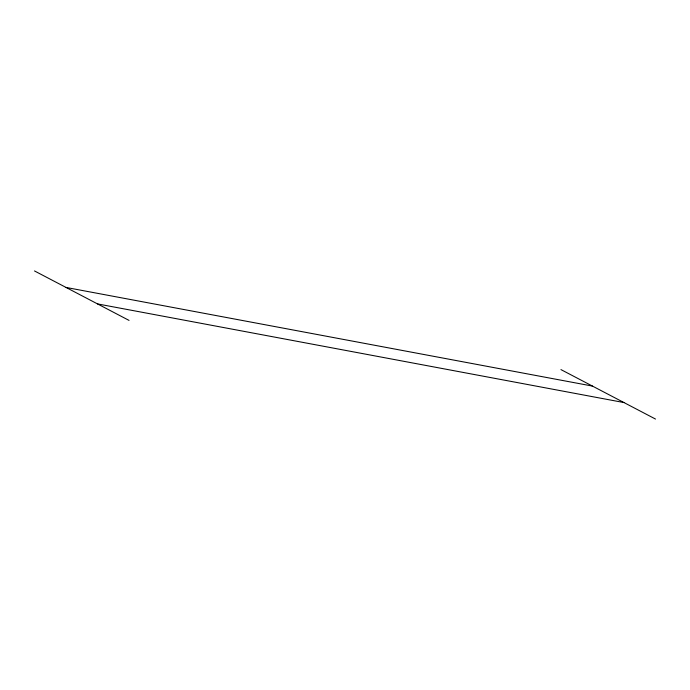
<?xml version="1.0" encoding="UTF-8"?>
<svg xmlns="http://www.w3.org/2000/svg" width="690" height="690" viewBox="0 0 690 690"><rect width="100%" height="100%" fill="white"/><g stroke="black" fill="none" stroke-linecap="round" stroke-linejoin="round"><path stroke-width="1.03" d="M66.016 287.437L592.468 386.081M97.532 303.919L623.984 402.563M560.953 369.599L655.5 419.054M34.5 270.946L129.047 320.402"/></g></svg>
